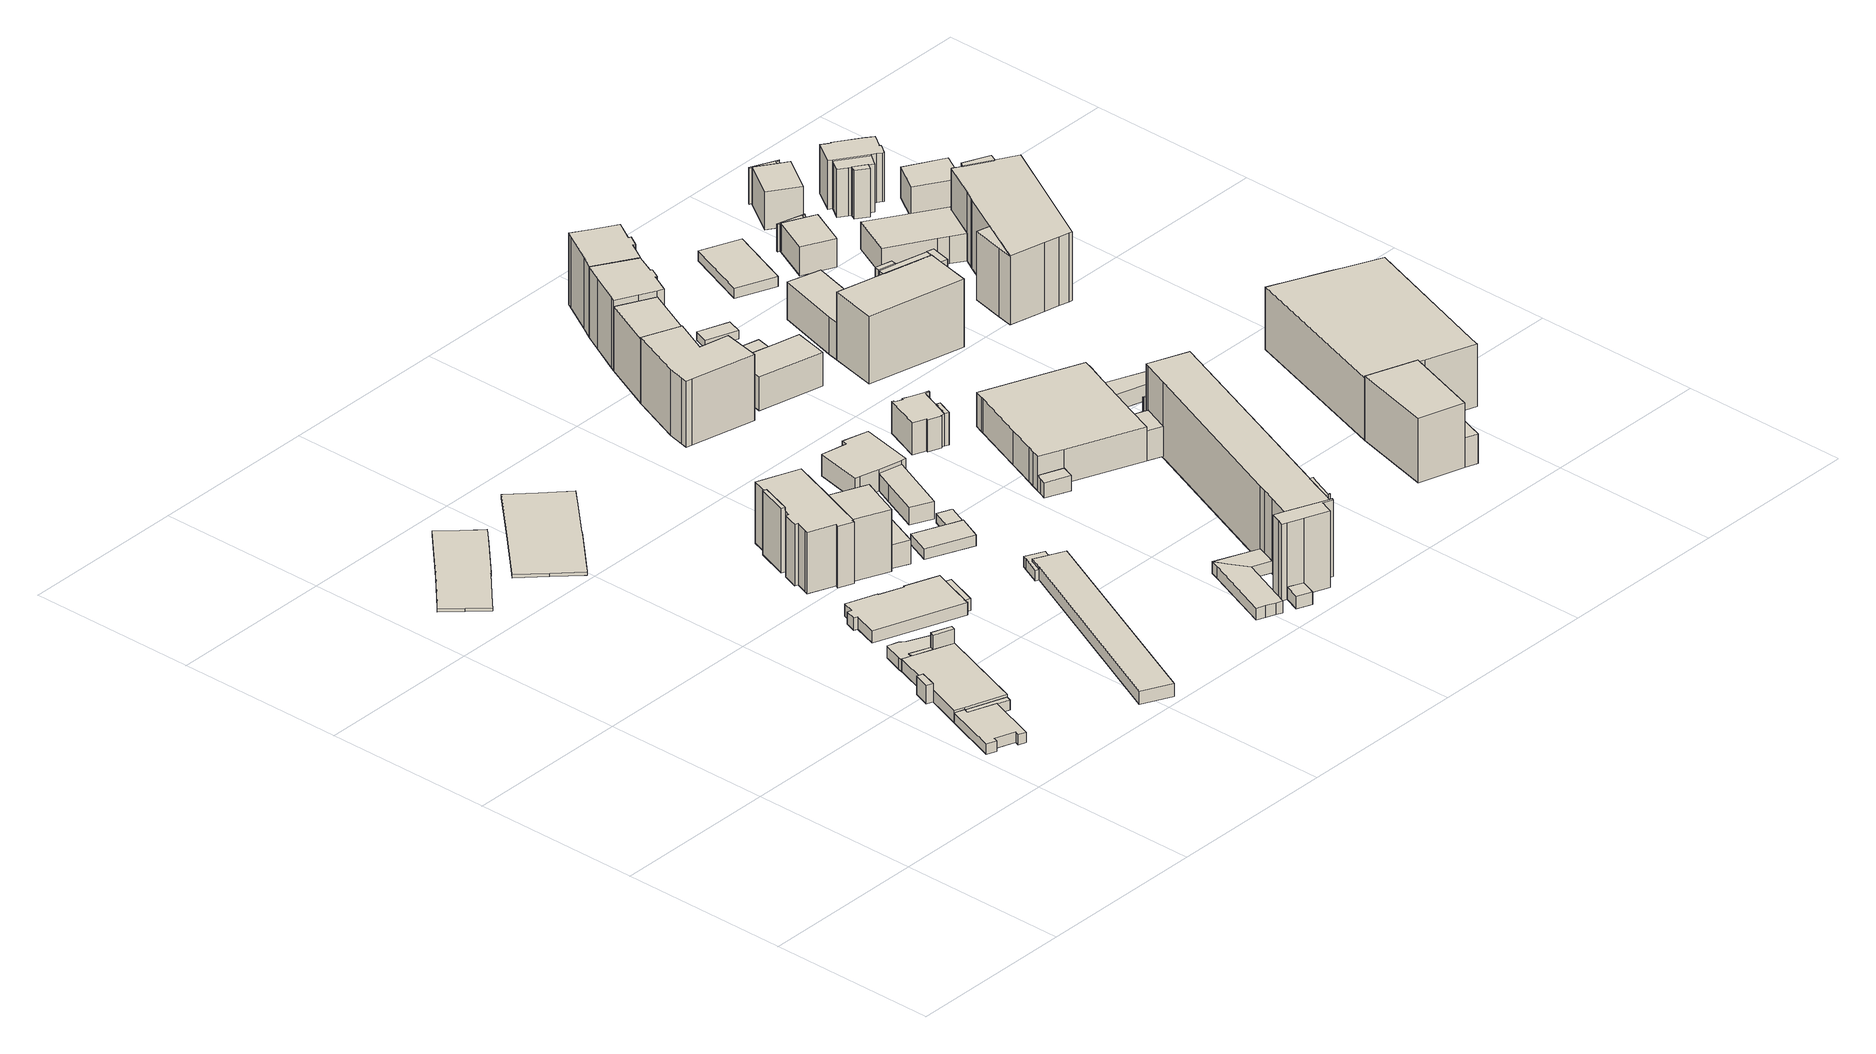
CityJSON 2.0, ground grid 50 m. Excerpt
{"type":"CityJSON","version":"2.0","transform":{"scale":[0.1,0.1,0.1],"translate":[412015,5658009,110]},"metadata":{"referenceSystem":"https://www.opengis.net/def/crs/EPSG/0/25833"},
"CityObjects":{
"building1":{"type":"Building","attributes":{"Dachtyp_tdc":"tdcFreeFormRoof","Gemeindeschluessel":14612000,"Dachneigung":13.23,"QualitaetDacherkennung":91,"Geometrietyp2DReferenz":"3000","measuredHeight":4.57,"function":"31001_9998","roofType":"5000"},"geometry":[{"type":"Solid","lod":"1","boundaries":[[[[0,1,2,3,4,5,6,7,8,9]],[[10,11,12,13,14,15,16,17,18,19]],[[9,11,10,0]],[[8,12,11,9]],[[7,13,12,8]],[[6,14,13,7]],[[5,15,14,6]],[[4,16,15,5]],[[3,17,16,4]],[[2,18,17,3]],[[1,19,18,2]],[[0,10,19,1]]]]}]},
"building2":{"type":"Building","attributes":{"Erfassungsdatum_Objekt":"2022-03-29","BodenHoehe":119.05,"gemHoehe":0,"BauwerkHoehe":1,"Breite":14,"Gemeindeschluessel":"14612000","Geometrietyp2DReferenz":"3000","measuredHeight":1,"function":"53001_1800"},"geometry":[{"type":"Solid","lod":"1","boundaries":[[[[20,21,22,23,24,25,26,27,28,29,30,31,32]],[[33,34,35,36,37,38,39,40,41,42,43,44,45]],[[32,34,33,20]],[[31,35,34,32]],[[30,36,35,31]],[[29,37,36,30]],[[28,38,37,29]],[[27,39,38,28]],[[26,40,39,27]],[[25,41,40,26]],[[24,42,41,25]],[[23,43,42,24]],[[22,44,43,23]],[[21,45,44,22]],[[20,33,45,21]]]]}]},
"building3":{"type":"Building","attributes":{"Gemeindeschluessel":14612000,"Geometrietyp2DReferenz":"3000","function":"31001_9998","roofType":"9999"},"children":["building3-1","building3-2","building3-3","building3-4"]},
"building3-1":{"type":"BuildingPart","attributes":{"Dachtyp_tdc":"tdcFreeFormRoof","Dachneigung":61.68,"QualitaetDacherkennung":23,"Geometrietyp2DReferenz":"3000","measuredHeight":6.51,"roofType":"5000"},"parents":["building3"],"geometry":[{"type":"Solid","lod":"1","boundaries":[[[[46,47,48,49]],[[50,51,52,53]],[[49,51,50,46]],[[48,52,51,49]],[[47,53,52,48]],[[46,50,53,47]]]]}]},
"building3-2":{"type":"BuildingPart","attributes":{"Dachtyp_tdc":"tdcPolyFlatRoof","Dachneigung":0,"QualitaetDacherkennung":5,"Geometrietyp2DReferenz":"3000","measuredHeight":3.08,"roofType":"1000"},"parents":["building3"],"geometry":[{"type":"Solid","lod":"1","boundaries":[[[[54,55,56,57,58]],[[59,60,13,12,11]],[[58,60,59,54]],[[57,13,60,58]],[[56,12,13,57]],[[55,11,12,56]],[[54,59,11,55]]]]}]},
"building3-3":{"type":"BuildingPart","attributes":{"Dachtyp_tdc":"tdcPolyFlatRoof","Dachneigung":0,"QualitaetDacherkennung":25,"Geometrietyp2DReferenz":"3000","measuredHeight":3.81,"roofType":"1000"},"parents":["building3"],"geometry":[{"type":"Solid","lod":"1","boundaries":[[[[61,62,63,64,65,66,67,68,69,70]],[[71,72,73,59,11,10,50,53,74,75]],[[69,72,71,70]],[[68,73,72,69]],[[67,59,73,68]],[[66,11,59,67]],[[65,10,11,66]],[[64,50,10,65]],[[63,53,50,64]],[[62,74,53,63]],[[61,75,74,62]],[[70,71,75,61]]]]}]},
"building3-4":{"type":"BuildingPart","attributes":{"Dachtyp_tdc":"tdcGableRoof","Dachneigung":10.16,"QualitaetDacherkennung":60,"Geometrietyp2DReferenz":"3000","measuredHeight":4.04,"roofType":"3100"},"parents":["building3"],"geometry":[{"type":"Solid","lod":"1","boundaries":[[[[76,77,78,79]],[[75,80,81,71]],[[79,80,75,76]],[[78,81,80,79]],[[77,71,81,78]],[[76,75,71,77]]]]}]},
"building4":{"type":"Building","attributes":{"Gemeindeschluessel":14612000,"Geometrietyp2DReferenz":"3000","function":"31001_9998","roofType":"9999"},"children":["building4-1","building4-2"]},
"building4-1":{"type":"BuildingPart","attributes":{"Dachtyp_tdc":"tdcFreeFormRoof","Dachneigung":73.87,"QualitaetDacherkennung":8,"Geometrietyp2DReferenz":"3000","measuredHeight":9.38,"roofType":"5000"},"parents":["building4"],"geometry":[{"type":"Solid","lod":"1","boundaries":[[[[82,83,84,85]],[[86,87,88,89]],[[85,87,86,82]],[[84,88,87,85]],[[83,89,88,84]],[[82,86,89,83]]]]}]},
"building4-2":{"type":"BuildingPart","attributes":{"Dachtyp_tdc":"tdcHipAndGableRoof","Dachneigung":12.29,"QualitaetDacherkennung":27,"Geometrietyp2DReferenz":"3000","measuredHeight":4,"roofType":"5000"},"parents":["building4"],"geometry":[{"type":"Solid","lod":"1","boundaries":[[[[90,91,92,93,94,95,96,97,98,99,100,101]],[[102,103,104,86,89,105,106,107,108,109,110,111]],[[101,103,102,90]],[[100,104,103,101]],[[99,86,104,100]],[[98,89,86,99]],[[97,105,89,98]],[[96,106,105,97]],[[95,107,106,96]],[[94,108,107,95]],[[93,109,108,94]],[[92,110,109,93]],[[91,111,110,92]],[[90,102,111,91]]]]}]},
"building5":{"type":"Building","attributes":{"BodenHoehe":117.5,"gemHoehe":0,"BauwerkHoehe":1,"Breite":19,"Erfassungsdatum_Objekt":"2022-03-29","Gemeindeschluessel":"14612000","Geometrietyp2DReferenz":"3000","measuredHeight":1,"function":"53001_1800"},"geometry":[{"type":"Solid","lod":"1","boundaries":[[[[112,113,114,115,116,117,118,119,120,121,122,123,124]],[[125,126,127,128,129,130,131,132,133,134,135,136,137]],[[124,126,125,112]],[[123,127,126,124]],[[122,128,127,123]],[[121,129,128,122]],[[120,130,129,121]],[[119,131,130,120]],[[118,132,131,119]],[[117,133,132,118]],[[116,134,133,117]],[[115,135,134,116]],[[114,136,135,115]],[[113,137,136,114]],[[112,125,137,113]]]]}]},
"building6":{"type":"Building","attributes":{"Gemeindeschluessel":14612000,"Geometrietyp2DReferenz":"3000","function":"31001_9998","roofType":"9999"},"children":["building6-1","building6-2"]},
"building6-1":{"type":"BuildingPart","attributes":{"Dachtyp_tdc":"tdcPolyFlatRoof","Dachneigung":10.21,"QualitaetDacherkennung":76,"Geometrietyp2DReferenz":"3000","measuredHeight":3.68,"roofType":"2100"},"parents":["building6"],"geometry":[{"type":"Solid","lod":"1","boundaries":[[[[138,139,140,141]],[[142,143,144,145]],[[141,143,142,138]],[[140,144,143,141]],[[139,145,144,140]],[[138,142,145,139]]]]}]},
"building6-2":{"type":"BuildingPart","attributes":{"Dachtyp_tdc":"tdcPolyFlatRoof","Dachneigung":0,"QualitaetDacherkennung":24,"Geometrietyp2DReferenz":"3000","measuredHeight":3.64,"roofType":"1000"},"parents":["building6"],"geometry":[{"type":"Solid","lod":"1","boundaries":[[[[146,147,148,149,150,151,152,153,154,155,156,157,158,159,160]],[[143,161,162,163,164,165,166,167,168,169,170,171,172,173,144]],[[160,161,143,146]],[[159,162,161,160]],[[158,163,162,159]],[[157,164,163,158]],[[156,165,164,157]],[[155,166,165,156]],[[154,167,166,155]],[[153,168,167,154]],[[152,169,168,153]],[[151,170,169,152]],[[150,171,170,151]],[[149,172,171,150]],[[148,173,172,149]],[[147,144,173,148]],[[146,143,144,147]]]]}]},
"building7":{"type":"Building","attributes":{"Dachtyp_tdc":"tdcPolyFlatRoof","Gemeindeschluessel":14612000,"Dachneigung":3.05,"QualitaetDacherkennung":87,"Geometrietyp2DReferenz":"3000","measuredHeight":4.17,"function":"31001_2000","roofType":"2100"},"geometry":[{"type":"Solid","lod":"1","boundaries":[[[[174,175,176,177,178,179,180]],[[181,182,183,184,185,186,187]],[[180,182,181,174]],[[179,183,182,180]],[[178,184,183,179]],[[177,185,184,178]],[[176,186,185,177]],[[175,187,186,176]],[[174,181,187,175]]]]}]},
"building8":{"type":"Building","attributes":{"Gemeindeschluessel":14612000,"Geometrietyp2DReferenz":"3000","function":"31001_9998","roofType":"9999"},"children":["building8-1","building8-2","building8-3"]},
"building8-1":{"type":"BuildingPart","attributes":{"Dachtyp_tdc":"tdcHipAndGableRoof","Dachneigung":35.23,"QualitaetDacherkennung":44,"Geometrietyp2DReferenz":"3000","measuredHeight":21.14,"roofType":"5000"},"parents":["building8"],"geometry":[{"type":"Solid","lod":"1","boundaries":[[[[188,189,190,191,192,193,194,195,196,197,198,199,200,201,202,203,204,205]],[[206,207,208,209,210,211,212,213,214,215,216,217,218,219,220,221,222,223]],[[205,207,206,188]],[[204,208,207,205]],[[203,209,208,204]],[[202,210,209,203]],[[201,211,210,202]],[[200,212,211,201]],[[199,213,212,200]],[[198,214,213,199]],[[197,215,214,198]],[[196,216,215,197]],[[195,217,216,196]],[[194,218,217,195]],[[193,219,218,194]],[[192,220,219,193]],[[191,221,220,192]],[[190,222,221,191]],[[189,223,222,190]],[[188,206,223,189]]]]}]},
"building8-2":{"type":"BuildingPart","attributes":{"Dachtyp_tdc":"tdcGableRoof","Dachneigung":36.22,"QualitaetDacherkennung":52,"Geometrietyp2DReferenz":"3000","measuredHeight":21.16,"roofType":"3100"},"parents":["building8"],"geometry":[{"type":"Solid","lod":"1","boundaries":[[[[224,225,226,227,228,229,230]],[[231,215,232,233,234,235,216]],[[230,215,231,224]],[[229,232,215,230]],[[228,233,232,229]],[[227,234,233,228]],[[226,235,234,227]],[[225,216,235,226]],[[224,231,216,225]]]]}]},
"building8-3":{"type":"BuildingPart","attributes":{"Dachtyp_tdc":"tdcFreeFormRoof","Dachneigung":74.68,"QualitaetDacherkennung":26,"Geometrietyp2DReferenz":"3000","measuredHeight":20.31,"roofType":"5000"},"parents":["building8"],"geometry":[{"type":"Solid","lod":"1","boundaries":[[[[236,237,238,239]],[[240,241,210,209]],[[239,241,240,236]],[[238,210,241,239]],[[237,209,210,238]],[[236,240,209,237]]]]}]},
"building9":{"type":"Building","attributes":{"Dachtyp_tdc":"tdcPolyFlatRoof","Gemeindeschluessel":14612000,"Dachneigung":0,"QualitaetDacherkennung":77,"Geometrietyp2DReferenz":"3000","measuredHeight":7.06,"function":"31001_9998","roofType":"1000"},"geometry":[{"type":"Solid","lod":"1","boundaries":[[[[242,243,244,245,246]],[[247,248,249,250,251]],[[246,248,247,242]],[[245,249,248,246]],[[244,250,249,245]],[[243,251,250,244]],[[242,247,251,243]]]]}]},
"building10":{"type":"Building","attributes":{"Dachtyp_tdc":"tdcPolyFlatRoof","Gemeindeschluessel":14612000,"Dachneigung":8.52,"QualitaetDacherkennung":57,"Geometrietyp2DReferenz":"3000","measuredHeight":3.7,"function":"31001_2000","roofType":"2100"},"geometry":[{"type":"Solid","lod":"1","boundaries":[[[[252,253,254,255,256,257,258,259]],[[184,183,260,261,262,263,186,185]],[[259,183,184,252]],[[258,260,183,259]],[[257,261,260,258]],[[256,262,261,257]],[[255,263,262,256]],[[254,186,263,255]],[[253,185,186,254]],[[252,184,185,253]]]]}]},
"building11":{"type":"Building","attributes":{"Gemeindeschluessel":14612000,"Geometrietyp2DReferenz":"3000","function":"31001_9998","roofType":"9999"},"children":["building11-1","building11-2"]},
"building11-1":{"type":"BuildingPart","attributes":{"Dachtyp_tdc":"tdcPolyFlatRoof","Dachneigung":3.78,"QualitaetDacherkennung":80,"Geometrietyp2DReferenz":"3000","measuredHeight":3.64,"roofType":"2100"},"parents":["building11"],"geometry":[{"type":"Solid","lod":"1","boundaries":[[[[264,265,266,267,268]],[[269,270,271,272,273]],[[268,270,269,264]],[[267,271,270,268]],[[266,272,271,267]],[[265,273,272,266]],[[264,269,273,265]]]]}]},
"building11-2":{"type":"BuildingPart","attributes":{"Dachtyp_tdc":"tdcPolyFlatRoof","Dachneigung":2.95,"QualitaetDacherkennung":63,"Geometrietyp2DReferenz":"3000","measuredHeight":2.91,"roofType":"2100"},"parents":["building11"],"geometry":[{"type":"Solid","lod":"1","boundaries":[[[[274,275,276,277,278]],[[270,279,280,281,271]],[[278,279,270,274]],[[277,280,279,278]],[[276,281,280,277]],[[275,271,281,276]],[[274,270,271,275]]]]}]},
"building12":{"type":"Building","attributes":{"Dachtyp_tdc":"tdcPolyFlatRoof","Gemeindeschluessel":14612000,"Dachneigung":0,"QualitaetDacherkennung":88,"Geometrietyp2DReferenz":"3000","measuredHeight":3.57,"function":"31001_2000","roofType":"1000"},"geometry":[{"type":"Solid","lod":"1","boundaries":[[[[282,283,284,285,286,287,288,289]],[[290,291,292,293,294,295,296,297]],[[289,291,290,282]],[[288,292,291,289]],[[287,293,292,288]],[[286,294,293,287]],[[285,295,294,286]],[[284,296,295,285]],[[283,297,296,284]],[[282,290,297,283]]]]}]},
"building13":{"type":"Building","attributes":{"Dachtyp_tdc":"tdcPolyFlatRoof","Gemeindeschluessel":14612000,"Dachneigung":0,"QualitaetDacherkennung":67,"Geometrietyp2DReferenz":"3000","measuredHeight":5.35,"function":"31001_9998","roofType":"1000"},"geometry":[{"type":"Solid","lod":"1","boundaries":[[[[298,299,300,301,302]],[[303,304,305,306,307]],[[302,304,303,298]],[[301,305,304,302]],[[300,306,305,301]],[[299,307,306,300]],[[298,303,307,299]]]]}]},
"building14":{"type":"Building","attributes":{"Dachtyp_tdc":"tdcFreeFormRoof","Gemeindeschluessel":14612000,"Dachneigung":10.02,"QualitaetDacherkennung":85,"Geometrietyp2DReferenz":"3000","measuredHeight":7.32,"function":"31001_9998","roofType":"5000"},"geometry":[{"type":"Solid","lod":"1","boundaries":[[[[308,309,310,311,312,313,314,315,316]],[[317,318,319,306,305,320,321,322,323]],[[316,318,317,308]],[[315,319,318,316]],[[314,306,319,315]],[[313,305,306,314]],[[312,320,305,313]],[[311,321,320,312]],[[310,322,321,311]],[[309,323,322,310]],[[308,317,323,309]]]]}]},
"building15":{"type":"Building","attributes":{"Dachtyp_tdc":"tdcPolyFlatRoof","Gemeindeschluessel":14612000,"Dachneigung":0,"QualitaetDacherkennung":64,"Geometrietyp2DReferenz":"3000","measuredHeight":3.55,"function":"31001_2000","roofType":"1000"},"geometry":[{"type":"Solid","lod":"1","boundaries":[[[[284,283,282,324,325,326,327]],[[328,329,330,331,332,333,334]],[[327,329,328,284]],[[326,330,329,327]],[[325,331,330,326]],[[324,332,331,325]],[[282,333,332,324]],[[283,334,333,282]],[[284,328,334,283]]]]}]},
"building16":{"type":"Building","attributes":{"Dachtyp_tdc":"tdcFreeFormRoof","Gemeindeschluessel":14612000,"Dachneigung":40.23,"QualitaetDacherkennung":28,"Geometrietyp2DReferenz":"3000","measuredHeight":22.33,"function":"31001_9998","roofType":"5000"},"geometry":[{"type":"Solid","lod":"1","boundaries":[[[[335,336,337,338,339,340,341,342,343]],[[344,345,346,347,348,349,350,351,352]],[[343,345,344,335]],[[342,346,345,343]],[[341,347,346,342]],[[340,348,347,341]],[[339,349,348,340]],[[338,350,349,339]],[[337,351,350,338]],[[336,352,351,337]],[[335,344,352,336]]]]}]},
"building17":{"type":"Building","attributes":{"Dachtyp_tdc":"tdcPolyFlatRoof","Gemeindeschluessel":14612000,"Dachneigung":0,"QualitaetDacherkennung":47,"Geometrietyp2DReferenz":"3000","measuredHeight":4.61,"function":"31001_2000","roofType":"1000"},"geometry":[{"type":"Solid","lod":"1","boundaries":[[[[353,354,355,356,357,358]],[[359,360,361,362,363,364]],[[358,360,359,353]],[[357,361,360,358]],[[356,362,361,357]],[[355,363,362,356]],[[354,364,363,355]],[[353,359,364,354]]]]}]},
"building18":{"type":"Building","attributes":{"Dachtyp_tdc":"tdcGableRoof","Gemeindeschluessel":14612000,"Dachneigung":35.31,"QualitaetDacherkennung":84,"Geometrietyp2DReferenz":"3000","measuredHeight":22.14,"function":"31001_9998","roofType":"3100"},"geometry":[{"type":"Solid","lod":"1","boundaries":[[[[365,366,367,368]],[[369,370,371,372]],[[368,370,369,365]],[[367,371,370,368]],[[366,372,371,367]],[[365,369,372,366]]]]}]},
"building19":{"type":"Building","attributes":{"Gemeindeschluessel":14612000,"Geometrietyp2DReferenz":"3000","function":"31001_9998","roofType":"9999"},"children":["building19-1","building19-2"]},
"building19-1":{"type":"BuildingPart","attributes":{"Dachtyp_tdc":"tdcPolyFlatRoof","Dachneigung":4.54,"QualitaetDacherkennung":46,"Geometrietyp2DReferenz":"3000","measuredHeight":9.83,"roofType":"2100"},"parents":["building19"],"geometry":[{"type":"Solid","lod":"1","boundaries":[[[[373,374,375,376]],[[377,378,379,380]],[[376,378,377,373]],[[375,379,378,376]],[[374,380,379,375]],[[373,377,380,374]]]]}]},
"building19-2":{"type":"BuildingPart","attributes":{"Dachtyp_tdc":"tdcPolyFlatRoof","Dachneigung":0,"QualitaetDacherkennung":70,"Geometrietyp2DReferenz":"3000","measuredHeight":9.56,"roofType":"1000"},"parents":["building19"],"geometry":[{"type":"Solid","lod":"1","boundaries":[[[[381,382,383,384,385,386,387,388,389,390,391,392,393,394,395,396,397]],[[398,399,400,401,402,403,404,405,406,407,377,380,408,409,410,411,412]],[[397,399,398,381]],[[396,400,399,397]],[[395,401,400,396]],[[394,402,401,395]],[[393,403,402,394]],[[392,404,403,393]],[[391,405,404,392]],[[390,406,405,391]],[[389,407,406,390]],[[388,377,407,389]],[[387,380,377,388]],[[386,408,380,387]],[[385,409,408,386]],[[384,410,409,385]],[[383,411,410,384]],[[382,412,411,383]],[[381,398,412,382]]]]}]},
"building20":{"type":"Building","attributes":{"Gemeindeschluessel":14612000,"Geometrietyp2DReferenz":"3000","function":"31001_2000","roofType":"9999"},"children":["building20-1","building20-2","building20-3","building20-4","building20-5"]},
"building20-1":{"type":"BuildingPart","attributes":{"Dachtyp_tdc":"tdcPolyFlatRoof","Dachneigung":0,"QualitaetDacherkennung":50,"Geometrietyp2DReferenz":"3000","measuredHeight":3.64,"roofType":"1000"},"parents":["building20"],"geometry":[{"type":"Solid","lod":"1","boundaries":[[[[413,414,415,416]],[[417,418,419,420]],[[416,418,417,413]],[[415,419,418,416]],[[414,420,419,415]],[[413,417,420,414]]]]}]},
"building20-2":{"type":"BuildingPart","attributes":{"Dachtyp_tdc":"tdcPolyFlatRoof","Dachneigung":2.71,"QualitaetDacherkennung":75,"Geometrietyp2DReferenz":"3000","measuredHeight":23.02,"roofType":"2100"},"parents":["building20"],"geometry":[{"type":"Solid","lod":"1","boundaries":[[[[421,422,423,424,425,426,427,428,429,430,431,432,433]],[[434,435,436,437,438,439,440,441,442,443,444,445,446]],[[433,435,434,421]],[[432,436,435,433]],[[431,437,436,432]],[[430,438,437,431]],[[429,439,438,430]],[[428,440,439,429]],[[427,441,440,428]],[[426,442,441,427]],[[425,443,442,426]],[[424,444,443,425]],[[423,445,444,424]],[[422,446,445,423]],[[421,434,446,422]]]]}]},
"building20-3":{"type":"BuildingPart","attributes":{"Dachtyp_tdc":"tdcFreeFormRoof","Dachneigung":19.86,"QualitaetDacherkennung":14,"Geometrietyp2DReferenz":"3000","measuredHeight":23.12,"roofType":"5000"},"parents":["building20"],"geometry":[{"type":"Solid","lod":"1","boundaries":[[[[447,448,449,450,451,452,453,454,455]],[[456,457,458,459,460,461,435,434,446]],[[455,457,456,447]],[[454,458,457,455]],[[453,459,458,454]],[[452,460,459,453]],[[451,461,460,452]],[[450,435,461,451]],[[449,434,435,450]],[[448,446,434,449]],[[447,456,446,448]]]]}]},
"building20-4":{"type":"BuildingPart","attributes":{"Dachtyp_tdc":"tdcGableRoof","Dachneigung":38.73,"QualitaetDacherkennung":7,"Geometrietyp2DReferenz":"3000","measuredHeight":24.25,"roofType":"3100"},"parents":["building20"],"geometry":[{"type":"Solid","lod":"1","boundaries":[[[[462,463,464,465,466,467,468,469,470,471,472,473,474,475]],[[418,417,476,477,478,437,436,479,480,481,482,483,484,485]],[[475,417,418,462]],[[474,476,417,475]],[[473,477,476,474]],[[472,478,477,473]],[[471,437,478,472]],[[470,436,437,471]],[[469,479,436,470]],[[468,480,479,469]],[[467,481,480,468]],[[466,482,481,467]],[[465,483,482,466]],[[464,484,483,465]],[[463,485,484,464]],[[462,418,485,463]]]]}]},
"building20-5":{"type":"BuildingPart","attributes":{"Dachtyp_tdc":"tdcPolyFlatRoof","Dachneigung":0,"QualitaetDacherkennung":1,"Geometrietyp2DReferenz":"3000","measuredHeight":12.75,"roofType":"1000"},"parents":["building20"],"geometry":[{"type":"Solid","lod":"1","boundaries":[[[[486,487,488,489,490,491,492,493,494,495,496,497,498,499]],[[500,445,444,443,501,502,503,504,505,506,507,508,509,510]],[[499,445,500,486]],[[498,444,445,499]],[[497,443,444,498]],[[496,501,443,497]],[[495,502,501,496]],[[494,503,502,495]],[[493,504,503,494]],[[492,505,504,493]],[[491,506,505,492]],[[490,507,506,491]],[[489,508,507,490]],[[488,509,508,489]],[[487,510,509,488]],[[486,500,510,487]]]]}]},
"building21":{"type":"Building","attributes":{"Dachtyp_tdc":"tdcFreeFormRoof","Gemeindeschluessel":14612000,"Dachneigung":24.44,"QualitaetDacherkennung":77,"Geometrietyp2DReferenz":"3000","measuredHeight":11.43,"function":"31001_9998","roofType":"5000"},"geometry":[{"type":"Solid","lod":"1","boundaries":[[[[511,512,513,514,515,516]],[[517,518,519,520,521,522]],[[516,518,517,511]],[[515,519,518,516]],[[514,520,519,515]],[[513,521,520,514]],[[512,522,521,513]],[[511,517,522,512]]]]}]},
"building22":{"type":"Building","attributes":{"Dachtyp_tdc":"tdcGableRoof","Gemeindeschluessel":14612000,"Dachneigung":34.93,"QualitaetDacherkennung":86,"Geometrietyp2DReferenz":"3000","measuredHeight":24.02,"function":"31001_9998","roofType":"3100"},"geometry":[{"type":"Solid","lod":"1","boundaries":[[[[523,524,525,526,527,528,529,530,531,532,533,534,535]],[[536,537,538,539,540,541,542,543,544,369,545,372,546]],[[535,537,536,523]],[[534,538,537,535]],[[533,539,538,534]],[[532,540,539,533]],[[531,541,540,532]],[[530,542,541,531]],[[529,543,542,530]],[[528,544,543,529]],[[527,369,544,528]],[[526,545,369,527]],[[525,372,545,526]],[[524,546,372,525]],[[523,536,546,524]]]]}]},
"building23":{"type":"Building","attributes":{"Dachtyp_tdc":"tdcPolyFlatRoof","Gemeindeschluessel":14612000,"Dachneigung":0,"QualitaetDacherkennung":64,"Geometrietyp2DReferenz":"3000","measuredHeight":6.62,"function":"31001_9998","roofType":"1000"},"geometry":[{"type":"Solid","lod":"1","boundaries":[[[[547,548,549,550]],[[551,552,553,554]],[[550,552,551,547]],[[549,553,552,550]],[[548,554,553,549]],[[547,551,554,548]]]]}]},
"building24":{"type":"Building","attributes":{"Dachtyp_tdc":"tdcPolyFlatRoof","Gemeindeschluessel":14612000,"Dachneigung":0,"QualitaetDacherkennung":23,"Geometrietyp2DReferenz":"3000","measuredHeight":10.34,"function":"31001_2000","roofType":"1000"},"geometry":[{"type":"Solid","lod":"1","boundaries":[[[[555,556,557,558,559,560,561,562,563,564,565,566,567]],[[568,362,361,569,570,571,572,573,574,575,576,577,578]],[[567,362,568,555]],[[566,361,362,567]],[[565,569,361,566]],[[564,570,569,565]],[[563,571,570,564]],[[562,572,571,563]],[[561,573,572,562]],[[560,574,573,561]],[[559,575,574,560]],[[558,576,575,559]],[[557,577,576,558]],[[556,578,577,557]],[[555,568,578,556]]]]}]},
"building25":{"type":"Building","attributes":{"Dachtyp_tdc":"tdcFreeFormRoof","Gemeindeschluessel":14612000,"Dachneigung":33.2,"QualitaetDacherkennung":70,"Geometrietyp2DReferenz":"3000","measuredHeight":24,"function":"31001_9998","roofType":"5000"},"geometry":[{"type":"Solid","lod":"1","boundaries":[[[[579,580,581,582,583,584,585,586,587,588,589]],[[537,590,591,592,593,594,595,596,597,598,539]],[[589,590,537,579]],[[588,591,590,589]],[[587,592,591,588]],[[586,593,592,587]],[[585,594,593,586]],[[584,595,594,585]],[[583,596,595,584]],[[582,597,596,583]],[[581,598,597,582]],[[580,539,598,581]],[[579,537,539,580]]]]}]},
"building26":{"type":"Building","attributes":{"Dachtyp_tdc":"tdcPolyFlatRoof","Gemeindeschluessel":14612000,"Dachneigung":0,"QualitaetDacherkennung":51,"Geometrietyp2DReferenz":"3000","measuredHeight":8.96,"function":"31001_2000","roofType":"1000"},"geometry":[{"type":"Solid","lod":"1","boundaries":[[[[599,600,601,602]],[[603,604,605,606]],[[602,604,603,599]],[[601,605,604,602]],[[600,606,605,601]],[[599,603,606,600]]]]}]},
"building27":{"type":"Building","attributes":{"Dachtyp_tdc":"tdcPolyFlatRoof","Gemeindeschluessel":14612000,"Dachneigung":2.74,"QualitaetDacherkennung":88,"Geometrietyp2DReferenz":"3000","measuredHeight":2.67,"function":"31001_9998","roofType":"2100"},"geometry":[{"type":"Solid","lod":"1","boundaries":[[[[607,608,609,610]],[[611,612,613,614]],[[610,612,611,607]],[[609,613,612,610]],[[608,614,613,609]],[[607,611,614,608]]]]}]},
"building28":{"type":"Building","attributes":{"Dachtyp_tdc":"tdcPolyFlatRoof","Gemeindeschluessel":14612000,"Dachneigung":0,"QualitaetDacherkennung":86,"Geometrietyp2DReferenz":"3000","measuredHeight":4.81,"function":"31001_2000","roofType":"1000"},"geometry":[{"type":"Solid","lod":"1","boundaries":[[[[615,616,617,618,619,620,621]],[[622,623,624,625,626,627,628]],[[621,623,622,615]],[[620,624,623,621]],[[619,625,624,620]],[[618,626,625,619]],[[617,627,626,618]],[[616,628,627,617]],[[615,622,628,616]]]]}]},
"building29":{"type":"Building","attributes":{"Gemeindeschluessel":14612000,"Geometrietyp2DReferenz":"3000","function":"31001_9998","roofType":"9999"},"children":["building29-1","building29-2","building29-3","building29-4","building29-5"]},
"building29-1":{"type":"BuildingPart","attributes":{"Dachtyp_tdc":"tdcFreeFormRoof","Dachneigung":21.45,"QualitaetDacherkennung":35,"Geometrietyp2DReferenz":"3000","measuredHeight":20.6,"roofType":"5000"},"parents":["building29"],"geometry":[{"type":"Solid","lod":"1","boundaries":[[[[629,630,631,632]],[[633,634,635,636]],[[632,634,633,629]],[[631,635,634,632]],[[630,636,635,631]],[[629,633,636,630]]]]}]},
"building29-2":{"type":"BuildingPart","attributes":{"Dachtyp_tdc":"tdcPolyFlatRoof","Dachneigung":0,"QualitaetDacherkennung":44,"Geometrietyp2DReferenz":"3000","measuredHeight":11.31,"roofType":"1000"},"parents":["building29"],"geometry":[{"type":"Solid","lod":"1","boundaries":[[[[637,638,639,640,641]],[[642,643,644,645,646]],[[641,643,642,637]],[[640,644,643,641]],[[639,645,644,640]],[[638,646,645,639]],[[637,642,646,638]]]]}]},
"building29-3":{"type":"BuildingPart","attributes":{"Dachtyp_tdc":"tdcGableRoof","Dachneigung":25.66,"QualitaetDacherkennung":40,"Geometrietyp2DReferenz":"3000","measuredHeight":20.58,"roofType":"3100"},"parents":["building29"],"geometry":[{"type":"Solid","lod":"1","boundaries":[[[[647,648,649,650]],[[633,651,652,653]],[[650,651,633,647]],[[649,652,651,650]],[[648,653,652,649]],[[647,633,653,648]]]]}]},
"building29-4":{"type":"BuildingPart","attributes":{"Dachtyp_tdc":"tdcPolyFlatRoof","Dachneigung":0,"QualitaetDacherkennung":69,"Geometrietyp2DReferenz":"3000","measuredHeight":20.34,"roofType":"1000"},"parents":["building29"],"geometry":[{"type":"Solid","lod":"1","boundaries":[[[[654,655,656,657,658,659,660]],[[661,662,663,642,646,653,652]],[[660,662,661,654]],[[659,663,662,660]],[[658,642,663,659]],[[657,646,642,658]],[[656,653,646,657]],[[655,652,653,656]],[[654,661,652,655]]]]}]},
"building29-5":{"type":"BuildingPart","attributes":{"Dachtyp_tdc":"tdcPolyFlatRoof","Dachneigung":16.2,"QualitaetDacherkennung":54,"Geometrietyp2DReferenz":"3000","measuredHeight":20.73,"roofType":"2100"},"parents":["building29"],"geometry":[{"type":"Solid","lod":"1","boundaries":[[[[664,654,665,666]],[[651,667,668,661]],[[666,667,651,664]],[[665,668,667,666]],[[654,661,668,665]],[[664,651,661,654]]]]}]},
"building30":{"type":"Building","attributes":{"Gemeindeschluessel":14612000,"Geometrietyp2DReferenz":"3000","function":"31001_9998","roofType":"9999"},"children":["building30-1","building30-2"]},
"building30-1":{"type":"BuildingPart","attributes":{"Dachtyp_tdc":"tdcCutGableRoof","Dachneigung":38.02,"QualitaetDacherkennung":60,"Geometrietyp2DReferenz":"3000","measuredHeight":21.59,"roofType":"9999"},"parents":["building30"],"geometry":[{"type":"Solid","lod":"1","boundaries":[[[[669,670,671,672]],[[673,674,675,676]],[[672,674,673,669]],[[671,675,674,672]],[[670,676,675,671]],[[669,673,676,670]]]]}]},
"building30-2":{"type":"BuildingPart","attributes":{"Dachtyp_tdc":"tdcFreeFormRoof","Dachneigung":42.37,"QualitaetDacherkennung":8,"Geometrietyp2DReferenz":"3000","measuredHeight":9.83,"roofType":"5000"},"parents":["building30"],"geometry":[{"type":"Solid","lod":"1","boundaries":[[[[677,678,679,680]],[[681,682,676,683]],[[680,682,681,677]],[[679,676,682,680]],[[678,683,676,679]],[[677,681,683,678]]]]}]},
"building31":{"type":"Building","attributes":{"Dachtyp_tdc":"tdcPolyFlatRoof","Gemeindeschluessel":14612000,"Dachneigung":0,"QualitaetDacherkennung":100,"Geometrietyp2DReferenz":"3000","measuredHeight":3,"function":"31001_9998","roofType":"1000"},"geometry":[{"type":"Solid","lod":"1","boundaries":[[[[684,685,686,687]],[[688,689,690,691]],[[687,689,688,684]],[[686,690,689,687]],[[685,691,690,686]],[[684,688,691,685]]]]}]},
"building32":{"type":"Building","attributes":{"Gemeindeschluessel":14612000,"Geometrietyp2DReferenz":"3000","function":"31001_9998","roofType":"9999"},"children":["building32-1","building32-2"]},
"building32-1":{"type":"BuildingPart","attributes":{"Dachtyp_tdc":"tdcPolyFlatRoof","Dachneigung":0,"QualitaetDacherkennung":28,"Geometrietyp2DReferenz":"3000","measuredHeight":8.16,"roofType":"1000"},"parents":["building32"],"geometry":[{"type":"Solid","lod":"1","boundaries":[[[[692,693,694,695,696,697,698,699]],[[700,701,702,703,704,705,706,707]],[[699,701,700,692]],[[698,702,701,699]],[[697,703,702,698]],[[696,704,703,697]],[[695,705,704,696]],[[694,706,705,695]],[[693,707,706,694]],[[692,700,707,693]]]]}]},
"building32-2":{"type":"BuildingPart","attributes":{"Dachtyp_tdc":"tdcCutGableRoof","Dachneigung":2.73,"QualitaetDacherkennung":72,"Geometrietyp2DReferenz":"3000","measuredHeight":9.2,"roofType":"9999"},"parents":["building32"],"geometry":[{"type":"Solid","lod":"1","boundaries":[[[[708,709,710,711]],[[712,713,714,700]],[[711,713,712,708]],[[710,714,713,711]],[[709,700,714,710]],[[708,712,700,709]]]]}]},
"building33":{"type":"Building","attributes":{"Dachtyp_tdc":"tdcFreeFormRoof","Gemeindeschluessel":14612000,"Dachneigung":26.49,"QualitaetDacherkennung":1,"Geometrietyp2DReferenz":"3000","measuredHeight":22.87,"function":"31001_9998","roofType":"5000"},"geometry":[{"type":"Solid","lod":"1","boundaries":[[[[715,716,717,718,719,720,721,722,723,724,725,726,727]],[[728,729,730,675,674,731,732,733,734,735,736,737,738]],[[727,729,728,715]],[[726,730,729,727]],[[725,675,730,726]],[[724,674,675,725]],[[723,731,674,724]],[[722,732,731,723]],[[721,733,732,722]],[[720,734,733,721]],[[719,735,734,720]],[[718,736,735,719]],[[717,737,736,718]],[[716,738,737,717]],[[715,728,738,716]]]]}]},
"building34":{"type":"Building","attributes":{"Gemeindeschluessel":14612000,"Geometrietyp2DReferenz":"3000","function":"31001_9998","roofType":"9999"},"children":["building34-1","building34-2"]},
"building34-1":{"type":"BuildingPart","attributes":{"Dachtyp_tdc":"tdcPolyFlatRoof","Dachneigung":0,"QualitaetDacherkennung":24,"Geometrietyp2DReferenz":"3000","measuredHeight":10.86,"roofType":"1000"},"parents":["building34"],"geometry":[{"type":"Solid","lod":"1","boundaries":[[[[739,740,741,742,743,744,745,746]],[[747,748,749,750,751,752,753,754]],[[746,748,747,739]],[[745,749,748,746]],[[744,750,749,745]],[[743,751,750,744]],[[742,752,751,743]],[[741,753,752,742]],[[740,754,753,741]],[[739,747,754,740]]]]}]},
"building34-2":{"type":"BuildingPart","attributes":{"Dachtyp_tdc":"tdcCutGableRoof","Dachneigung":0.292,"QualitaetDacherkennung":71,"Geometrietyp2DReferenz":"3000","measuredHeight":11.88,"roofType":"9999"},"parents":["building34"],"geometry":[{"type":"Solid","lod":"1","boundaries":[[[[755,756,757,758,759]],[[760,761,747,754,762]],[[759,761,760,755]],[[758,747,761,759]],[[757,754,747,758]],[[756,762,754,757]],[[755,760,762,756]]]]}]},
"building35":{"type":"Building","attributes":{"Gemeindeschluessel":14612000,"Geometrietyp2DReferenz":"3000","function":"31001_9998","roofType":"9999"},"children":["building35-1","building35-2","building35-3","building35-4"]},
"building35-1":{"type":"BuildingPart","attributes":{"Dachtyp_tdc":"tdcFreeFormRoof","Dachneigung":25.98,"QualitaetDacherkennung":13,"Geometrietyp2DReferenz":"3000","measuredHeight":21.03,"roofType":"5000"},"parents":["building35"],"geometry":[{"type":"Solid","lod":"1","boundaries":[[[[763,764,765,766,767]],[[768,769,770,771,772]],[[767,769,768,763]],[[766,770,769,767]],[[765,771,770,766]],[[764,772,771,765]],[[763,768,772,764]]]]}]},
"building35-2":{"type":"BuildingPart","attributes":{"Dachtyp_tdc":"tdcPolyFlatRoof","Dachneigung":9.29,"QualitaetDacherkennung":59,"Geometrietyp2DReferenz":"3000","measuredHeight":21,"roofType":"2100"},"parents":["building35"],"geometry":[{"type":"Solid","lod":"1","boundaries":[[[[773,774,775,776,777,778]],[[779,780,781,782,783,784]],[[778,780,779,773]],[[777,781,780,778]],[[776,782,781,777]],[[775,783,782,776]],[[774,784,783,775]],[[773,779,784,774]]]]}]},
"building35-3":{"type":"BuildingPart","attributes":{"Dachtyp_tdc":"tdcPolyFlatRoof","Dachneigung":0,"QualitaetDacherkennung":57,"Geometrietyp2DReferenz":"3000","measuredHeight":8.21,"roofType":"1000"},"parents":["building35"],"geometry":[{"type":"Solid","lod":"1","boundaries":[[[[785,786,787,788,789,790,791,792]],[[793,794,795,796,797,798,799,800]],[[792,794,793,785]],[[791,795,794,792]],[[790,796,795,791]],[[789,797,796,790]],[[788,798,797,789]],[[787,799,798,788]],[[786,800,799,787]],[[785,793,800,786]]]]}]},
"building35-4":{"type":"BuildingPart","attributes":{"Dachtyp_tdc":"tdcGableRoof","Dachneigung":16.03,"QualitaetDacherkennung":46,"Geometrietyp2DReferenz":"3000","measuredHeight":22.21,"roofType":"3100"},"parents":["building35"],"geometry":[{"type":"Solid","lod":"1","boundaries":[[[[801,802,803,804,805,806,807,808,809,810,811,812,813,814,815,816,817,818,819]],[[820,821,822,797,796,795,781,823,780,779,824,825,826,827,828,829,830,768,772]],[[819,821,820,801]],[[818,822,821,819]],[[817,797,822,818]],[[816,796,797,817]],[[815,795,796,816]],[[814,781,795,815]],[[813,823,781,814]],[[812,780,823,813]],[[811,779,780,812]],[[810,824,779,811]],[[809,825,824,810]],[[808,826,825,809]],[[807,827,826,808]],[[806,828,827,807]],[[805,829,828,806]],[[804,830,829,805]],[[803,768,830,804]],[[802,772,768,803]],[[801,820,772,802]]]]}]},
"building36":{"type":"Building","attributes":{"Gemeindeschluessel":14612000,"Geometrietyp2DReferenz":"3000","function":"31001_9998","roofType":"9999"},"children":["building36-1","building36-2","building36-3"]},
"building36-1":{"type":"BuildingPart","attributes":{"Dachtyp_tdc":"tdcHipRoof","Dachneigung":34.72,"QualitaetDacherkennung":60,"Geometrietyp2DReferenz":"3000","measuredHeight":16.29,"roofType":"3200"},"parents":["building36"],"geometry":[{"type":"Solid","lod":"1","boundaries":[[[[831,832,833,834,835,836,837,838,839,840,841,842,843,844]],[[845,846,847,848,849,850,851,852,853,854,855,856,857,858]],[[844,845,858,831]],[[843,846,845,844]],[[842,847,846,843]],[[841,848,847,842]],[[840,849,848,841]],[[839,850,849,840]],[[838,851,850,839]],[[837,852,851,838]],[[836,853,852,837]],[[835,854,853,836]],[[834,855,854,835]],[[833,856,855,834]],[[832,857,856,833]],[[831,858,857,832]]]]}]},
"building36-2":{"type":"BuildingPart","attributes":{"Dachtyp_tdc":"tdcGableRoof","Dachneigung":17.77,"QualitaetDacherkennung":47,"Geometrietyp2DReferenz":"3000","measuredHeight":15.1,"roofType":"3100"},"parents":["building36"],"geometry":[{"type":"Solid","lod":"1","boundaries":[[[[859,860,861,862]],[[863,864,865,866]],[[861,864,863,862]],[[860,865,864,861]],[[859,866,865,860]],[[862,863,866,859]]]]}]},
"building36-3":{"type":"BuildingPart","attributes":{"Dachtyp_tdc":"tdcCutGableRoof","Dachneigung":2.59,"QualitaetDacherkennung":41,"Geometrietyp2DReferenz":"3000","measuredHeight":15.4,"roofType":"9999"},"parents":["building36"],"geometry":[{"type":"Solid","lod":"1","boundaries":[[[[867,868,869,870,871,872,873,874,875,876,877,878]],[[879,880,845,881,882,858,883,884,885,864,886,863]],[[878,880,879,867]],[[877,845,880,878]],[[876,881,845,877]],[[875,882,881,876]],[[874,858,882,875]],[[873,883,858,874]],[[872,884,883,873]],[[871,885,884,872]],[[870,864,885,871]],[[869,886,864,870]],[[868,863,886,869]],[[867,879,863,868]]]]}]},
"building37":{"type":"Building","attributes":{"Dachtyp_tdc":"tdcGableRoof","Gemeindeschluessel":14612000,"Dachneigung":44.17,"QualitaetDacherkennung":65,"Geometrietyp2DReferenz":"3000","measuredHeight":11.98,"function":"31001_9998","roofType":"3100"},"geometry":[{"type":"Solid","lod":"1","boundaries":[[[[887,888,889,890]],[[891,892,893,894]],[[890,892,891,887]],[[889,893,892,890]],[[888,894,893,889]],[[887,891,894,888]]]]}]}
},
"vertices":[
[553,331,60],[496,172,60],[524,162,60],[529,175,60],[588,154,60],[583,141,60],[605,133,60],[657,279,60],[576,308,60],[581,321,60],[553,331,29],[581,321,29],[576,308,29],[657,279,29],[605,133,29],[583,141,29],[588,154,29],[529,175,29],[524,162,29],[496,172,29],
[6,1595,101],[54,1544,101],[102,1493,101],[116,1506,101],[220,1603,101],[221,1603,101],[326,1704,101],[369,1746,101],[321,1796,101],[272,1847,101],[229,1805,101],[124,1705,101],[21,1609,101],[6,1595,91],[21,1609,91],[124,1705,91],[229,1805,91],[272,1847,91],[321,1796,91],[369,1746,91],[326,1704,91],[221,1603,91],[220,1603,91],[116,1506,91],[102,1493,91],[54,1544,91],
[592,437,85],[608,485,85],[591,491,85],[574,444,85],[592,437,29],[574,444,29],[591,491,29],[608,485,29],
[698,280,59],[581,321,59],[576,308,59],[657,279,59],[693,266,59],[698,280,29],[693,266,29],
[674,582,67],[647,591,67],[608,485,67],[592,437,67],[553,331,67],[581,321,67],[698,280,67],[791,540,67],[790,540,67],[733,560,67],[733,560,29],[790,540,29],[791,540,29],[647,591,29],[674,582,29],
[674,582,66],[733,560,66],[738,573,66],[679,595,66],[679,595,29],[738,573,29],
[795,553,110],[738,573,110],[733,560,110],[790,540,110],[795,553,28],[790,540,28],[733,560,28],[738,573,28],
[719,640,64],[705,652,64],[672,663,64],[671,661,64],[651,605,64],[647,591,64],[674,582,64],[679,595,64],[738,573,64],[795,553,64],[802,573,64],[811,599,64],[719,640,28],[811,599,28],[802,573,28],[679,595,28],[674,582,28],[647,591,28],[651,605,28],[671,661,28],[672,663,28],[705,652,28],
[271,1575,85],[338,1508,85],[406,1441,85],[434,1470,85],[536,1573,85],[536,1574,85],[617,1657,85],[672,1715,85],[604,1780,85],[535,1846,85],[480,1789,85],[400,1706,85],[299,1603,85],[271,1575,75],[299,1603,75],[400,1706,75],[480,1789,75],[535,1846,75],[604,1780,75],[672,1715,75],[617,1657,75],[536,1574,75],[536,1573,75],[434,1470,75],[406,1441,75],[338,1508,75],
[979,651,64],[1014,747,64],[997,753,64],[963,657,64],[979,651,28],[963,657,28],[997,753,28],[1014,747,28],
[963,657,65],[997,753,65],[1007,780,65],[909,816,65],[908,812,65],[837,838,65],[838,841,65],[748,873,65],[736,839,65],[724,843,65],[713,812,65],[724,807,65],[699,736,65],[958,643,65],[962,657,65],[962,657,28],[958,643,28],[699,736,28],[724,807,28],[713,812,28],[724,843,28],[736,839,28],[748,873,28],[838,841,28],[837,838,28],[908,812,28],[909,816,28],[1007,780,28],
[1020,0,64],[1308,617,64],[1266,636,64],[1244,646,64],[1222,657,64],[1205,619,64],[933,41,64],[1020,0,25],[933,41,25],[1205,619,25],[1222,657,25],[1244,646,25],[1266,636,25],[1308,617,25],
[774,1065,210],[784,1061,210],[771,1026,210],[768,1017,210],[844,986,210],[840,977,210],[882,959,210],[885,968,210],[888,967,210],[933,1090,210],[961,1169,210],[982,1226,210],[920,1249,210],[859,1272,210],[840,1218,210],[808,1127,210],[800,1107,210],[791,1110,210],[774,1065,25],[791,1110,25],[800,1107,25],[808,1127,25],[840,1218,25],[859,1272,25],[920,1249,25],[982,1226,25],[961,1169,25],[933,1090,25],[888,967,25],[885,968,25],[882,959,25],[840,977,25],[844,986,25],[768,1017,25],[771,1026,25],[784,1061,25],
[910,1028,212],[888,967,212],[988,926,212],[1013,986,212],[1038,1046,212],[1033,1048,212],[933,1090,212],[910,1028,25],[1033,1048,25],[1038,1046,25],[1013,986,25],[988,926,25],
[798,1131,219],[808,1127,219],[840,1218,219],[831,1222,219],[798,1131,25],[831,1222,25],
[1046,912,97],[1143,1149,97],[1092,1170,97],[1091,1168,97],[997,934,97],[1046,912,26],[997,934,26],[1091,1168,26],[1092,1170,26],[1143,1149,26],
[1222,657,57],[1244,646,57],[1266,636,57],[1279,663,57],[1225,688,57],[1219,675,57],[1195,623,57],[1205,619,57],[1195,623,25],[1219,675,25],[1225,688,25],[1279,663,25],
[1114,972,58],[1084,900,58],[1219,844,58],[1251,915,58],[1208,933,58],[1114,972,26],[1208,933,26],[1251,915,26],[1219,844,26],[1084,900,26],
[1208,933,54],[1251,915,54],[1276,973,54],[1273,975,54],[1234,991,54],[1234,991,26],[1273,975,26],[1276,973,26],
[1567,221,59],[1538,276,59],[1520,311,59],[1511,287,59],[1429,83,59],[1454,73,59],[1482,62,59],[1500,55,59],[1567,221,23],[1500,55,23],[1482,62,23],[1454,73,23],[1429,83,23],[1511,287,23],[1520,311,23],[1538,276,23],
[1179,1034,80],[1242,1006,80],[1319,1183,80],[1249,1198,80],[1226,1145,80],[1179,1034,27],[1226,1145,27],[1249,1198,27],[1319,1183,27],[1242,1006,27],
[1286,1356,92],[1283,1339,92],[1206,1354,92],[1176,1214,92],[1192,1211,92],[1249,1198,92],[1319,1183,92],[1332,1181,92],[1365,1337,92],[1286,1356,27],[1365,1337,27],[1332,1181,27],[1192,1211,27],[1176,1214,27],[1206,1354,27],[1283,1339,27],
[1622,199,59],[1637,237,59],[1646,260,59],[1625,269,59],[1520,311,24],[1625,269,24],[1646,260,24],[1637,237,24],[1622,199,24],[1567,221,24],[1538,276,24],
[1081,1701,225],[1098,1697,225],[1290,1655,225],[1312,1764,225],[1224,1782,225],[1269,1881,225],[1159,1924,225],[1096,1767,225],[1085,1720,225],[1081,1701,26],[1085,1720,26],[1096,1767,26],[1159,1924,26],[1269,1881,26],[1224,1782,26],[1312,1764,26],[1290,1655,26],[1098,1697,26],
[1504,865,70],[1575,836,70],[1579,847,70],[1589,872,70],[1518,900,70],[1512,884,70],[1504,865,24],[1512,884,24],[1518,900,24],[1589,872,24],[1579,847,24],[1575,836,24],
[1334,2022,221],[1227,2075,221],[1159,1924,221],[1269,1881,221],[1334,2022,27],[1269,1881,27],[1159,1924,27],[1227,2075,27],
[1538,1260,123],[1520,1215,123],[1531,1210,123],[1549,1256,123],[1538,1260,25],[1549,1256,25],[1531,1210,25],[1520,1215,25],
[1476,1355,121],[1433,1249,121],[1472,1234,121],[1471,1229,121],[1508,1214,121],[1509,1219,121],[1520,1215,121],[1538,1260,121],[1560,1317,121],[1572,1312,121],[1574,1317,121],[1563,1321,121],[1531,1333,121],[1504,1344,121],[1502,1339,121],[1479,1349,121],[1481,1353,121],[1476,1355,25],[1481,1353,25],[1479,1349,25],[1502,1339,25],[1504,1344,25],[1531,1333,25],[1563,1321,25],[1574,1317,25],[1572,1312,25],[1560,1317,25],[1509,1219,25],[1508,1214,25],[1471,1229,25],[1472,1234,25],[1433,1249,25],
[1558,92,57],[1540,45,57],[1583,28,57],[1601,74,57],[1558,92,20],[1601,74,20],[1583,28,20],[1540,45,20],
[1753,187,248],[1754,187,248],[2002,811,248],[2002,812,248],[1886,857,248],[1882,846,248],[1850,767,248],[1646,260,248],[1637,237,248],[1622,199,248],[1595,132,248],[1713,84,248],[1721,104,248],[1753,187,20],[1721,104,20],[1713,84,20],[1595,132,20],[1622,199,20],[1637,237,20],[1646,260,20],[1850,767,20],[1882,846,20],[1886,857,20],[2002,812,20],[2002,811,20],[1754,187,20],
[1763,184,250],[1754,187,250],[1753,187,250],[1721,104,250],[1727,101,250],[1732,99,250],[1734,103,250],[1729,105,250],[1753,165,250],[1763,184,20],[1753,165,20],[1729,105,20],[1734,103,20],[1732,99,20],[1727,101,20],
[1601,74,250],[1601,75,250],[1672,47,250],[1680,65,250],[1688,86,250],[1716,75,250],[1719,82,250],[1714,84,250],[1713,84,250],[1595,132,250],[1563,144,250],[1552,115,250],[1544,97,250],[1558,92,250],[1544,97,20],[1552,115,20],[1563,144,20],[1714,84,20],[1719,82,20],[1716,75,20],[1688,86,20],[1680,65,20],[1672,47,20],[1601,75,20],
[2010,808,148],[2011,812,148],[1992,820,148],[1972,828,148],[1960,833,148],[1962,839,148],[1938,848,148],[1936,842,148],[1890,861,148],[1881,864,148],[1880,859,148],[1886,857,148],[2002,812,148],[2002,811,148],[2010,808,20],[1880,859,20],[1881,864,20],[1890,861,20],[1936,842,20],[1938,848,20],[1962,839,20],[1960,833,20],[1972,828,20],[1992,820,20],[2011,812,20],
[1545,1729,131],[1480,1743,131],[1415,1758,131],[1351,1772,131],[1329,1673,131],[1522,1629,131],[1545,1729,29],[1522,1629,29],[1329,1673,29],[1351,1772,29],[1415,1758,29],[1480,1743,29],
[1279,2177,240],[1234,2088,240],[1227,2075,240],[1288,2045,240],[1334,2022,240],[1351,2014,240],[1379,2069,240],[1384,2067,240],[1400,2097,240],[1395,2100,240],[1421,2156,240],[1361,2192,240],[1304,2226,240],[1279,2177,27],[1304,2226,27],[1361,2192,27],[1421,2156,27],[1395,2100,27],[1400,2097,27],[1384,2067,27],[1379,2069,27],[1351,2014,27],[1288,2045,27],[1234,2088,27],
[1498,1824,98],[1433,1839,98],[1415,1758,98],[1480,1743,98],[1498,1824,32],[1480,1743,32],[1415,1758,32],[1433,1839,32],
[1806,785,127],[1837,864,127],[1896,1012,127],[1922,1075,127],[1932,1101,127],[1643,1215,127],[1633,1190,127],[1630,1182,127],[1568,1026,127],[1536,944,127],[1527,922,127],[1518,900,127],[1589,872,127],[1806,785,24],[1527,922,24],[1536,944,24],[1568,1026,24],[1630,1182,24],[1633,1190,24],[1643,1215,24],[1932,1101,24],[1922,1075,24],[1896,1012,24],[1837,864,24],
[1304,2226,242],[1421,2156,242],[1451,2209,242],[1458,2205,242],[1477,2237,242],[1470,2241,242],[1504,2297,242],[1439,2336,242],[1387,2368,242],[1377,2350,242],[1326,2262,242],[1326,2262,27],[1377,2350,27],[1387,2368,27],[1439,2336,27],[1504,2297,27],[1470,2241,27],[1477,2237,27],[1458,2205,27],[1451,2209,27],
[1806,785,115],[1850,767,115],[1882,846,115],[1837,864,115],[1806,785,25],[1837,864,25],[1882,846,25],[1850,767,25],
[1560,1976,57],[1470,2009,57],[1454,1966,57],[1545,1933,57],[1560,1976,32],[1545,1933,32],[1454,1966,32],[1470,2009,32],
[2021,976,71],[2031,973,71],[2073,961,71],[2091,1007,71],[1922,1075,71],[1896,1012,71],[1916,1006,71],[2021,976,23],[1916,1006,23],[1896,1012,23],[1922,1075,23],[2091,1007,23],[2073,961,23],[2031,973,23],
[1819,1701,206],[1869,1690,206],[1872,1704,206],[1822,1716,206],[1819,1701,1],[1822,1716,1],[1872,1704,1],[1869,1690,1],
[1671,1713,114],[1770,1691,114],[1829,1906,114],[1731,1933,114],[1678,1744,114],[1671,1713,1],[1678,1744,1],[1731,1933,1],[1829,1906,1],[1770,1691,1],
[1819,1701,204],[1815,1681,204],[1961,1648,204],[1965,1668,204],[1965,1668,1],[1961,1648,1],[1815,1681,1],
[1952,1609,205],[1961,1648,205],[1815,1681,205],[1770,1691,205],[1671,1713,205],[1640,1576,205],[1930,1511,205],[1952,1609,1],[1930,1511,1],[1640,1576,1],
[1965,1668,205],[1972,1604,205],[1986,1663,205],[1986,1663,1],[1972,1604,1],
[2189,205,214],[2321,164,214],[2394,387,214],[2249,438,214],[2189,205,20],[2249,438,20],[2394,387,20],[2321,164,20],
[2413,309,109],[2373,323,109],[2321,164,109],[2358,152,109],[2413,309,20],[2358,152,20],[2373,323,20],
[1763,2262,53],[1690,2076,53],[1806,2030,53],[1879,2216,53],[1763,2262,23],[1879,2216,23],[1806,2030,23],[1690,2076,23],
[1936,2135,102],[1996,2107,102],[2003,2122,102],[2012,2119,102],[2013,2123,102],[1932,2146,102],[1931,2142,102],[1938,2140,102],[1936,2135,20],[1938,2140,20],[1931,2142,20],[1932,2146,20],[2013,2123,20],[2012,2119,20],[2003,2122,20],[1996,2107,20],
[2028,2092,107],[1936,2135,107],[1884,2025,107],[1976,1982,107],[2028,2092,20],[1976,1982,20],[1884,2025,20],
[2560,340,208],[2566,359,208],[2708,776,208],[2657,798,208],[2601,823,208],[2566,839,208],[2541,850,208],[2486,874,208],[2403,910,208],[2249,438,208],[2394,387,208],[2415,380,208],[2557,330,208],[2560,340,20],[2557,330,20],[2415,380,20],[2403,910,20],[2486,874,20],[2541,850,20],[2566,839,20],[2601,823,20],[2657,798,20],[2708,776,20],[2566,359,20],
[2054,2336,128],[2109,2299,128],[2119,2314,128],[2129,2310,128],[2131,2313,128],[2053,2347,128],[2051,2344,128],[2058,2341,128],[2054,2336,20],[2058,2341,20],[2051,2344,20],[2053,2347,20],[2131,2313,20],[2129,2310,20],[2119,2314,20],[2109,2299,20],
[2071,2179,134],[2139,2280,134],[2109,2299,134],[2054,2336,134],[1987,2235,134],[2071,2179,20],[1987,2235,20],[2139,2280,20],
[2071,1480,219],[2143,1612,219],[2122,1617,219],[2103,1621,219],[2081,1526,219],[2071,1480,13],[2081,1526,13],[2103,1621,13],[2122,1617,13],[2143,1612,13],
[2385,1809,221],[2394,1828,221],[2373,1837,221],[2316,1861,221],[2309,1849,221],[2383,1807,221],[2385,1809,13],[2383,1807,13],[2309,1849,13],[2316,1861,13],[2373,1837,13],[2394,1828,13],
[2088,2000,95],[2030,1878,95],[2159,1801,95],[2186,1785,95],[2225,1761,95],[2282,1864,95],[2285,1863,95],[2292,1876,95],[2088,2000,13],[2292,1876,13],[2285,1863,13],[2282,1864,13],[2225,1761,13],[2186,1785,13],[2159,1801,13],[2030,1878,13],
[2144,1612,220],[2143,1612,220],[2071,1480,220],[2176,1456,220],[2222,1446,220],[2251,1439,220],[2261,1437,220],[2266,1446,220],[2280,1472,220],[2446,1775,220],[2385,1809,220],[2383,1807,220],[2371,1814,220],[2309,1849,220],[2285,1863,220],[2282,1864,220],[2225,1761,220],[2209,1732,220],[2205,1725,220],[2144,1612,13],[2205,1725,13],[2209,1732,13],[2371,1814,13],[2446,1775,13],[2280,1472,13],[2266,1446,13],[2261,1437,13],[2251,1439,13],[2222,1446,13],[2176,1456,13],
[2256,2112,170],[2268,2104,170],[2281,2095,170],[2284,2093,170],[2305,2121,170],[2301,2124,170],[2326,2160,170],[2305,2175,170],[2305,2176,170],[2231,2226,170],[2229,2223,170],[2204,2240,170],[2162,2176,170],[2173,2168,170],[2173,2168,23],[2162,2176,23],[2204,2240,23],[2229,2223,23],[2231,2226,23],[2305,2176,23],[2305,2175,23],[2326,2160,23],[2301,2124,23],[2305,2121,23],[2284,2093,23],[2281,2095,23],[2268,2104,23],[2256,2112,23],
[2171,2095,169],[2206,2071,169],[2217,2087,169],[2181,2111,169],[2181,2111,23],[2217,2087,23],[2206,2071,23],[2171,2095,23],
[2173,2116,167],[2181,2111,167],[2204,2096,167],[2217,2087,167],[2218,2087,167],[2231,2078,167],[2233,2081,167],[2256,2112,167],[2229,2130,167],[2198,2151,167],[2173,2168,167],[2148,2133,167],[2173,2116,23],[2148,2133,23],[2198,2151,23],[2229,2130,23],[2233,2081,23],[2231,2078,23],[2218,2087,23],[2204,2096,23],
[2390,1925,113],[2440,2014,113],[2328,2075,113],[2275,1994,113],[2390,1925,20],[2275,1994,20],[2328,2075,20],[2440,2014,20]
]}
